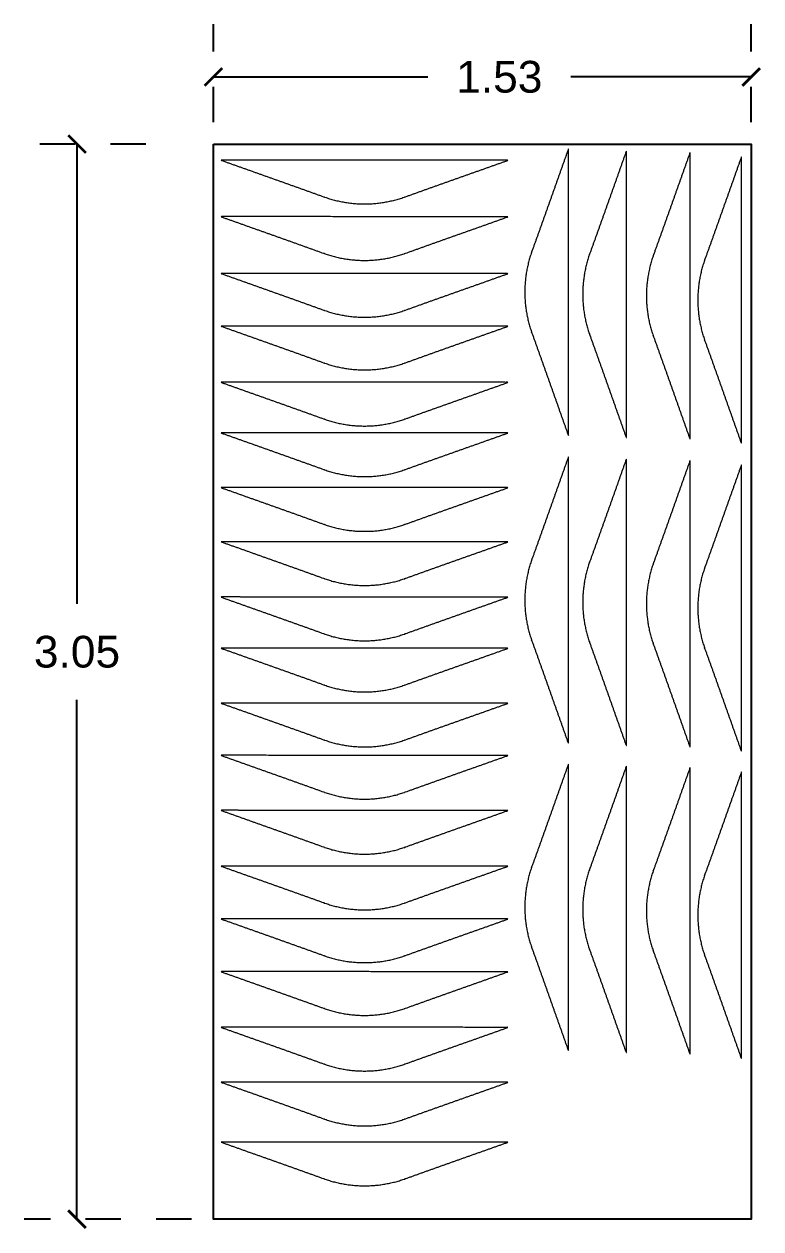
# Model space of a CAD drawing. Header units: metres. Extents: x 1979.8 to 2018, y 1971.1 to 1990.7.
# Drawn here: x 1979.828 to 1981.918, y 1987.305 to 1990.723 of the extents above; entities that cross this region are included whole.
import ezdxf

# ---------------------------------------------------------------- set-up
doc = ezdxf.new("R2010")
doc.units = ezdxf.units.M
doc.linetypes.add('HIDDEN', pattern=[9.525, 6.35, -3.175])
for name, color, linetype in [('ΔΙΑΣΤΑΣΕΙΣ', 60, 'Continuous'), ('ΦΥΛΛΑ ΓΙΑ CNC', 1, 'Continuous'), ('ΦΥΛΛΑ ΚΟΝΤΡΑ ΠΛΑΚΕ', 131, 'Continuous')]:
    doc.layers.add(name, color=color, linetype=linetype)
doc.styles.get("Standard").update_dxf_attribs({"font": 'arial.ttf'})
doc.dimstyles.new('Copy of STANDARD_ACAD', dxfattribs={"dimtxt": 0.1, "dimasz": 0.1, "dimexe": 0.15, "dimexo": 0.0625, "dimgap": 0.09, "dimtad": 0, "dimtih": 1, "dimtoh": 1, "dimzin": 0, "dimdsep": 46, "dimtxsty": 'Standard', "dimblk": 'ARCHTICK', "dimcen": 0.09, "dimadec": 0, "dimazin": 0, "dimtfac": 1, "dimtofl": 0, "dimtmove": 0, "dimatfit": 3, "dimfxl": 1, "dimtolj": 1, "dimtzin": 0, "dimarcsym": 0})

# ---------------------------------------------------------------- blocks, each defined once
blk = doc.blocks.new('_ArchTick')
at = {"color": 0, "linetype": 'ByBlock', "const_width": 0.15}
blk.add_lwpolyline([(-0.5, -0.5), (0.5, 0.5)], dxfattribs=at)
blk = doc.blocks.new('*D12')
at = {"layer": 'Defpoints', "color": 0, "linetype": 'HIDDEN', "ltscale": 0.01, "transparency": 16777216}
for p in [(1979.978, 1990.3823), (1980.2354, 1990.3823), (1980.365, 1987.3323)]:
    blk.add_point(p, dxfattribs=at)
at = {"layer": 'ΔΙΑΣΤΑΣΕΙΣ', "color": 0, "linetype": 'HIDDEN', "lineweight": -2, "ltscale": 0.01, "transparency": 16777216}
for p, q in [((1980.1729, 1990.3823), (1979.828, 1990.3823)), ((1980.3025, 1987.3323), (1979.828, 1987.3323))]:
    blk.add_line(p, q, dxfattribs=at)
at = {"layer": 'ΔΙΑΣΤΑΣΕΙΣ', "color": 0, "linetype": 'Continuous', "lineweight": -2, "ltscale": 0.01, "transparency": 16777216}
for p, q in [((1979.978, 1990.3823), (1979.978, 1989.0776)), ((1979.978, 1987.3323), (1979.978, 1988.8056))]:
    blk.add_line(p, q, dxfattribs=at)
at = {"layer": 'ΔΙΑΣΤΑΣΕΙΣ', "color": 0, "linetype": 'HIDDEN', "lineweight": -2, "ltscale": 0.01, "transparency": 16777216, "xscale": 0.05, "yscale": 0.05, "zscale": 0.05}
for p, rotation in [((1979.978, 1990.3823), 90), ((1979.978, 1987.3323), 270)]:
    blk.add_blockref('_ArchTick', p, dxfattribs=dict(at, rotation=rotation))
at = {"layer": 'ΔΙΑΣΤΑΣΕΙΣ', "color": 0, "linetype": 'HIDDEN', "lineweight": 5, "ltscale": 0.01, "transparency": 16777216, "insert": (1979.978, 1988.9416), "char_height": 0.09, "attachment_point": 5}
blk.add_mtext('\\A1;3.05', dxfattribs=at)
blk = doc.blocks.new('*D17')
at = {"layer": 'Defpoints', "color": 0, "linetype": 'HIDDEN', "ltscale": 0.01, "transparency": 16777216}
for p in [(1981.89, 1990.5727), (1980.365, 1990.3823), (1981.89, 1990.3823)]:
    blk.add_point(p, dxfattribs=at)
at = {"layer": 'ΔΙΑΣΤΑΣΕΙΣ', "color": 0, "linetype": 'HIDDEN', "lineweight": -2, "ltscale": 0.01, "transparency": 16777216}
for p, q in [((1980.365, 1990.4448), (1980.365, 1990.7227)), ((1981.89, 1990.4448), (1981.89, 1990.7227))]:
    blk.add_line(p, q, dxfattribs=at)
at = {"layer": 'ΔΙΑΣΤΑΣΕΙΣ', "color": 0, "linetype": 'Continuous', "lineweight": -2, "ltscale": 0.01, "transparency": 16777216}
for p, q in [((1980.365, 1990.5727), (1980.9731, 1990.5727)), ((1981.89, 1990.5727), (1981.3784, 1990.5727))]:
    blk.add_line(p, q, dxfattribs=at)
at = {"layer": 'ΔΙΑΣΤΑΣΕΙΣ', "color": 0, "linetype": 'HIDDEN', "lineweight": -2, "ltscale": 0.01, "transparency": 16777216, "xscale": 0.05, "yscale": 0.05, "zscale": 0.05, "rotation": 180}
blk.add_blockref('_ArchTick', (1980.365, 1990.5727), dxfattribs=at)
at = {"layer": 'ΔΙΑΣΤΑΣΕΙΣ', "color": 0, "linetype": 'HIDDEN', "lineweight": -2, "ltscale": 0.01, "transparency": 16777216, "xscale": 0.05, "yscale": 0.05, "zscale": 0.05}
blk.add_blockref('_ArchTick', (1981.89, 1990.5727), dxfattribs=at)
at = {"layer": 'ΔΙΑΣΤΑΣΕΙΣ', "color": 0, "linetype": 'HIDDEN', "lineweight": 5, "ltscale": 0.01, "transparency": 16777216, "insert": (1981.1757, 1990.5727), "char_height": 0.09, "attachment_point": 5}
blk.add_mtext('\\A1;1.53', dxfattribs=at)

msp = doc.modelspace()

# ---------------------------------------------------------------- linework, layer by layer
at = {"layer": 'ΦΥΛΛΑ ΓΙΑ CNC', "lineweight": 5}
for points in [[(1981.2669, 1989.8498), (1981.2672, 1989.8492), (1981.2674, 1989.8485), (1981.2676, 1989.8478), (1981.291, 1989.7831), (1981.3139, 1989.7182), (1981.3369, 1989.6533), (1981.3486, 1989.6204), (1981.3602, 1989.5875), (1981.3719, 1989.5545), (1981.3719, 1989.5875), (1981.3719, 1989.6204), (1981.3719, 1989.6533), (1981.372, 1989.8593), (1981.3721, 1990.0654), (1981.3722, 1990.2715), (1981.3722, 1990.3044), (1981.3722, 1990.3373), (1981.3722, 1990.3702), (1981.3606, 1990.3373), (1981.3489, 1990.3044), (1981.3372, 1990.2715), (1981.3142, 1990.2066), (1981.2911, 1990.1417), (1981.2677, 1990.0769), (1981.2675, 1990.0763), (1981.2673, 1990.0756), (1981.267, 1990.0749)], [(1981.4312, 1989.8437), (1981.4314, 1989.843), (1981.4316, 1989.8424), (1981.4319, 1989.8417), (1981.4552, 1989.7769), (1981.4782, 1989.712), (1981.5012, 1989.6471), (1981.5128, 1989.6142), (1981.5245, 1989.5813), (1981.5361, 1989.5484), (1981.5361, 1989.5813), (1981.5362, 1989.6142), (1981.5362, 1989.6471), (1981.5363, 1989.8532), (1981.5364, 1990.0593), (1981.5364, 1990.2654), (1981.5365, 1990.2983), (1981.5365, 1990.3312), (1981.5365, 1990.3641), (1981.5248, 1990.3312), (1981.5131, 1990.2983), (1981.5015, 1990.2654), (1981.4784, 1990.2005), (1981.4554, 1990.1355), (1981.432, 1990.0708), (1981.4317, 1990.0701), (1981.4315, 1990.0694), (1981.4313, 1990.0688)], [(1981.6118, 1989.8396), (1981.6121, 1989.8389), (1981.6123, 1989.8383), (1981.6125, 1989.8376), (1981.6359, 1989.7728), (1981.6589, 1989.7079), (1981.6819, 1989.643), (1981.6935, 1989.6101), (1981.7052, 1989.5772), (1981.7168, 1989.5443), (1981.7168, 1989.5772), (1981.7168, 1989.6101), (1981.7168, 1989.643), (1981.7169, 1989.8491), (1981.717, 1990.0552), (1981.7171, 1990.2613), (1981.7171, 1990.2942), (1981.7171, 1990.3271), (1981.7172, 1990.36), (1981.7055, 1990.3271), (1981.6938, 1990.2942), (1981.6821, 1990.2613), (1981.6591, 1990.1963), (1981.636, 1990.1314), (1981.6126, 1990.0667), (1981.6124, 1990.066), (1981.6122, 1990.0653), (1981.6119, 1990.0647)], [(1981.7576, 1989.8273), (1981.7578, 1989.8266), (1981.7581, 1989.8259), (1981.7583, 1989.8253), (1981.7817, 1989.7605), (1981.8046, 1989.6956), (1981.8276, 1989.6307), (1981.8393, 1989.5978), (1981.8509, 1989.5649), (1981.8626, 1989.532), (1981.8626, 1989.5649), (1981.8626, 1989.5978), (1981.8626, 1989.6307), (1981.8627, 1989.8368), (1981.8628, 1990.0429), (1981.8629, 1990.2489), (1981.8629, 1990.2818), (1981.8629, 1990.3148), (1981.8629, 1990.3477), (1981.8513, 1990.3148), (1981.8396, 1990.2818), (1981.8279, 1990.2489), (1981.8048, 1990.184), (1981.7818, 1990.1191), (1981.7584, 1990.0543), (1981.7582, 1990.0537), (1981.7579, 1990.053), (1981.7577, 1990.0524)], [(1980.9059, 1990.2315), (1980.9066, 1990.2318), (1980.9073, 1990.232), (1980.9079, 1990.2322), (1980.9727, 1990.2556), (1981.0376, 1990.2786), (1981.1025, 1990.3016), (1981.1354, 1990.3132), (1981.1683, 1990.3249), (1981.2012, 1990.3365), (1981.1683, 1990.3365), (1981.1354, 1990.3365), (1981.1025, 1990.3365), (1980.8964, 1990.3366), (1980.6904, 1990.3367), (1980.4843, 1990.3368), (1980.4514, 1990.3368), (1980.4185, 1990.3368), (1980.3856, 1990.3369), (1980.4185, 1990.3252), (1980.4514, 1990.3135), (1980.4843, 1990.3018), (1980.5492, 1990.2788), (1980.6141, 1990.2557), (1980.6789, 1990.2323), (1980.6795, 1990.2321), (1980.6802, 1990.2319), (1980.6809, 1990.2316)], [(1980.9059, 1990.0712), (1980.9066, 1990.0715), (1980.9073, 1990.0717), (1980.9079, 1990.0719), (1980.9727, 1990.0953), (1981.0376, 1990.1182), (1981.1025, 1990.1412), (1981.1354, 1990.1529), (1981.1683, 1990.1645), (1981.2012, 1990.1762), (1981.1683, 1990.1762), (1981.1354, 1990.1762), (1981.1025, 1990.1762), (1980.8964, 1990.1763), (1980.6904, 1990.1764), (1980.4843, 1990.1765), (1980.4514, 1990.1765), (1980.4185, 1990.1765), (1980.3856, 1990.1765), (1980.4185, 1990.1649), (1980.4514, 1990.1532), (1980.4843, 1990.1415), (1980.5492, 1990.1185), (1980.6141, 1990.0954), (1980.6789, 1990.072), (1980.6795, 1990.0718), (1980.6802, 1990.0716), (1980.6809, 1990.0713)], [(1980.9059, 1989.91), (1980.9066, 1989.9103), (1980.9073, 1989.9105), (1980.9079, 1989.9107), (1980.9727, 1989.9341), (1981.0376, 1989.9571), (1981.1025, 1989.98), (1981.1354, 1989.9917), (1981.1683, 1990.0033), (1981.2012, 1990.015), (1981.1683, 1990.015), (1981.1354, 1990.015), (1981.1025, 1990.015), (1980.8964, 1990.0151), (1980.6904, 1990.0152), (1980.4843, 1990.0153), (1980.4514, 1990.0153), (1980.4185, 1990.0153), (1980.3856, 1990.0154), (1980.4185, 1990.0037), (1980.4514, 1989.992), (1980.4843, 1989.9803), (1980.5492, 1989.9573), (1980.6141, 1989.9342), (1980.6789, 1989.9108), (1980.6795, 1989.9106), (1980.6802, 1989.9104), (1980.6809, 1989.9101)], [(1980.9059, 1989.7606), (1980.9066, 1989.7609), (1980.9073, 1989.7611), (1980.9079, 1989.7613), (1980.9727, 1989.7847), (1981.0376, 1989.8077), (1981.1025, 1989.8307), (1981.1354, 1989.8423), (1981.1683, 1989.854), (1981.2012, 1989.8656), (1981.1683, 1989.8656), (1981.1354, 1989.8656), (1981.1025, 1989.8656), (1980.8964, 1989.8657), (1980.6904, 1989.8658), (1980.4843, 1989.8659), (1980.4514, 1989.8659), (1980.4185, 1989.8659), (1980.3856, 1989.866), (1980.4185, 1989.8543), (1980.4514, 1989.8426), (1980.4843, 1989.8309), (1980.5492, 1989.8079), (1980.6141, 1989.7848), (1980.6789, 1989.7614), (1980.6795, 1989.7612), (1980.6802, 1989.761), (1980.6809, 1989.7607)], [(1980.9059, 1989.6014), (1980.9066, 1989.6017), (1980.9073, 1989.6019), (1980.9079, 1989.6021), (1980.9727, 1989.6255), (1981.0376, 1989.6484), (1981.1025, 1989.6714), (1981.1354, 1989.6831), (1981.1683, 1989.6947), (1981.2012, 1989.7064), (1981.1683, 1989.7064), (1981.1354, 1989.7064), (1981.1025, 1989.7064), (1980.8964, 1989.7065), (1980.6904, 1989.7066), (1980.4843, 1989.7067), (1980.4514, 1989.7067), (1980.4185, 1989.7067), (1980.3856, 1989.7067), (1980.4185, 1989.6951), (1980.4514, 1989.6834), (1980.4843, 1989.6717), (1980.5492, 1989.6487), (1980.6141, 1989.6256), (1980.6789, 1989.6022), (1980.6795, 1989.602), (1980.6802, 1989.6018), (1980.6809, 1989.6015)], [(1980.9059, 1989.4579), (1980.9066, 1989.4582), (1980.9073, 1989.4584), (1980.9079, 1989.4586), (1980.9727, 1989.482), (1981.0376, 1989.505), (1981.1025, 1989.5279), (1981.1354, 1989.5396), (1981.1683, 1989.5512), (1981.2012, 1989.5629), (1981.1683, 1989.5629), (1981.1354, 1989.5629), (1981.1025, 1989.5629), (1980.8964, 1989.563), (1980.6904, 1989.5631), (1980.4843, 1989.5632), (1980.4514, 1989.5632), (1980.4185, 1989.5632), (1980.3856, 1989.5632), (1980.4185, 1989.5516), (1980.4514, 1989.5399), (1980.4843, 1989.5282), (1980.5492, 1989.5052), (1980.6141, 1989.4821), (1980.6789, 1989.4587), (1980.6795, 1989.4585), (1980.6802, 1989.4583), (1980.6809, 1989.458)], [(1981.2669, 1988.9761), (1981.2672, 1988.9754), (1981.2674, 1988.9748), (1981.2676, 1988.9741), (1981.291, 1988.9093), (1981.3139, 1988.8444), (1981.3369, 1988.7795), (1981.3486, 1988.7466), (1981.3602, 1988.7137), (1981.3719, 1988.6808), (1981.3719, 1988.7137), (1981.3719, 1988.7466), (1981.3719, 1988.7795), (1981.372, 1988.9856), (1981.3721, 1989.1917), (1981.3722, 1989.3978), (1981.3722, 1989.4307), (1981.3722, 1989.4636), (1981.3722, 1989.4965), (1981.3606, 1989.4636), (1981.3489, 1989.4307), (1981.3372, 1989.3978), (1981.3142, 1989.3329), (1981.2911, 1989.268), (1981.2677, 1989.2032), (1981.2675, 1989.2025), (1981.2673, 1989.2018), (1981.267, 1989.2012)], [(1981.4312, 1988.9699), (1981.4314, 1988.9693), (1981.4316, 1988.9686), (1981.4319, 1988.9679), (1981.4552, 1988.9032), (1981.4782, 1988.8383), (1981.5012, 1988.7734), (1981.5128, 1988.7405), (1981.5245, 1988.7076), (1981.5361, 1988.6746), (1981.5361, 1988.7076), (1981.5362, 1988.7405), (1981.5362, 1988.7734), (1981.5363, 1988.9794), (1981.5364, 1989.1855), (1981.5364, 1989.3916), (1981.5365, 1989.4245), (1981.5365, 1989.4574), (1981.5365, 1989.4903), (1981.5248, 1989.4574), (1981.5131, 1989.4245), (1981.5015, 1989.3916), (1981.4784, 1989.3267), (1981.4554, 1989.2618), (1981.432, 1989.197), (1981.4317, 1989.1964), (1981.4315, 1989.1957), (1981.4313, 1989.195)], [(1981.6118, 1988.9658), (1981.6121, 1988.9652), (1981.6123, 1988.9645), (1981.6125, 1988.9638), (1981.6359, 1988.8991), (1981.6589, 1988.8342), (1981.6819, 1988.7693), (1981.6935, 1988.7364), (1981.7052, 1988.7034), (1981.7168, 1988.6705), (1981.7168, 1988.7034), (1981.7168, 1988.7364), (1981.7168, 1988.7693), (1981.7169, 1988.9753), (1981.717, 1989.1814), (1981.7171, 1989.3875), (1981.7171, 1989.4204), (1981.7171, 1989.4533), (1981.7172, 1989.4862), (1981.7055, 1989.4533), (1981.6938, 1989.4204), (1981.6821, 1989.3875), (1981.6591, 1989.3226), (1981.636, 1989.2577), (1981.6126, 1989.1929), (1981.6124, 1989.1922), (1981.6122, 1989.1916), (1981.6119, 1989.1909)], [(1981.7576, 1988.9535), (1981.7578, 1988.9529), (1981.7581, 1988.9522), (1981.7583, 1988.9515), (1981.7817, 1988.8868), (1981.8046, 1988.8219), (1981.8276, 1988.7569), (1981.8393, 1988.724), (1981.8509, 1988.6911), (1981.8626, 1988.6582), (1981.8626, 1988.6911), (1981.8626, 1988.724), (1981.8626, 1988.7569), (1981.8627, 1988.963), (1981.8628, 1989.1691), (1981.8629, 1989.3752), (1981.8629, 1989.4081), (1981.8629, 1989.441), (1981.8629, 1989.4739), (1981.8513, 1989.441), (1981.8396, 1989.4081), (1981.8279, 1989.3752), (1981.8048, 1989.3103), (1981.7818, 1989.2454), (1981.7584, 1989.1806), (1981.7582, 1989.1799), (1981.7579, 1989.1793), (1981.7577, 1989.1786)], [(1980.9059, 1989.3026), (1980.9066, 1989.3029), (1980.9073, 1989.3031), (1980.9079, 1989.3033), (1980.9727, 1989.3267), (1981.0376, 1989.3497), (1981.1025, 1989.3726), (1981.1354, 1989.3843), (1981.1683, 1989.3959), (1981.2012, 1989.4076), (1981.1683, 1989.4076), (1981.1354, 1989.4076), (1981.1025, 1989.4076), (1980.8964, 1989.4077), (1980.6904, 1989.4078), (1980.4843, 1989.4079), (1980.4514, 1989.4079), (1980.4185, 1989.4079), (1980.3856, 1989.408), (1980.4185, 1989.3963), (1980.4514, 1989.3846), (1980.4843, 1989.3729), (1980.5492, 1989.3499), (1980.6141, 1989.3268), (1980.6789, 1989.3034), (1980.6795, 1989.3032), (1980.6802, 1989.303), (1980.6809, 1989.3027)], [(1980.9059, 1989.149), (1980.9066, 1989.1493), (1980.9073, 1989.1495), (1980.9079, 1989.1497), (1980.9727, 1989.1731), (1981.0376, 1989.1961), (1981.1025, 1989.219), (1981.1354, 1989.2307), (1981.1683, 1989.2423), (1981.2012, 1989.254), (1981.1683, 1989.254), (1981.1354, 1989.254), (1981.1025, 1989.254), (1980.8964, 1989.2541), (1980.6904, 1989.2542), (1980.4843, 1989.2543), (1980.4514, 1989.2543), (1980.4185, 1989.2543), (1980.3856, 1989.2543), (1980.4185, 1989.2427), (1980.4514, 1989.231), (1980.4843, 1989.2193), (1980.5492, 1989.1963), (1980.6141, 1989.1732), (1980.6789, 1989.1498), (1980.6795, 1989.1496), (1980.6802, 1989.1494), (1980.6809, 1989.1491)], [(1980.9059, 1988.9921), (1980.9066, 1988.9923), (1980.9073, 1988.9925), (1980.9079, 1988.9928), (1980.9727, 1989.0161), (1981.0376, 1989.0391), (1981.1025, 1989.0621), (1981.1354, 1989.0737), (1981.1683, 1989.0854), (1981.2012, 1989.097), (1981.1683, 1989.097), (1981.1354, 1989.0971), (1981.1025, 1989.0971), (1980.8964, 1989.0972), (1980.6904, 1989.0972), (1980.4843, 1989.0973), (1980.4514, 1989.0974), (1980.4185, 1989.0974), (1980.3856, 1989.0974), (1980.4185, 1989.0857), (1980.4514, 1989.074), (1980.4843, 1989.0623), (1980.5492, 1989.0393), (1980.6141, 1989.0163), (1980.6789, 1988.9929), (1980.6795, 1988.9926), (1980.6802, 1988.9924), (1980.6809, 1988.9922)], [(1980.9059, 1988.847), (1980.9066, 1988.8473), (1980.9073, 1988.8475), (1980.9079, 1988.8477), (1980.9727, 1988.8711), (1981.0376, 1988.894), (1981.1025, 1988.917), (1981.1354, 1988.9287), (1981.1683, 1988.9403), (1981.2012, 1988.952), (1981.1683, 1988.952), (1981.1354, 1988.952), (1981.1025, 1988.952), (1980.8964, 1988.9521), (1980.6904, 1988.9522), (1980.4843, 1988.9523), (1980.4514, 1988.9523), (1980.4185, 1988.9523), (1980.3856, 1988.9523), (1980.4185, 1988.9407), (1980.4514, 1988.929), (1980.4843, 1988.9173), (1980.5492, 1988.8943), (1980.6141, 1988.8712), (1980.6789, 1988.8478), (1980.6795, 1988.8476), (1980.6802, 1988.8473), (1980.6809, 1988.8471)], [(1980.9059, 1988.691), (1980.9066, 1988.6913), (1980.9073, 1988.6915), (1980.9079, 1988.6917), (1980.9727, 1988.7151), (1981.0376, 1988.7381), (1981.1025, 1988.761), (1981.1354, 1988.7727), (1981.1683, 1988.7843), (1981.2012, 1988.796), (1981.1683, 1988.796), (1981.1354, 1988.796), (1981.1025, 1988.796), (1980.8964, 1988.7961), (1980.6904, 1988.7962), (1980.4843, 1988.7963), (1980.4514, 1988.7963), (1980.4185, 1988.7963), (1980.3856, 1988.7963), (1980.4185, 1988.7847), (1980.4514, 1988.773), (1980.4843, 1988.7613), (1980.5492, 1988.7383), (1980.6141, 1988.7152), (1980.6789, 1988.6918), (1980.6795, 1988.6916), (1980.6802, 1988.6914), (1980.6809, 1988.6911)], [(1980.9059, 1988.5429), (1980.9066, 1988.5432), (1980.9073, 1988.5434), (1980.9079, 1988.5436), (1980.9727, 1988.567), (1981.0376, 1988.59), (1981.1025, 1988.613), (1981.1354, 1988.6246), (1981.1683, 1988.6363), (1981.2012, 1988.6479), (1981.1683, 1988.6479), (1981.1354, 1988.6479), (1981.1025, 1988.6479), (1980.8964, 1988.648), (1980.6904, 1988.6481), (1980.4843, 1988.6482), (1980.4514, 1988.6482), (1980.4185, 1988.6482), (1980.3856, 1988.6483), (1980.4185, 1988.6366), (1980.4514, 1988.6249), (1980.4843, 1988.6132), (1980.5492, 1988.5902), (1980.6141, 1988.5671), (1980.6789, 1988.5437), (1980.6795, 1988.5435), (1980.6802, 1988.5433), (1980.6809, 1988.543)], [(1981.2669, 1988.1047), (1981.2672, 1988.104), (1981.2674, 1988.1033), (1981.2676, 1988.1027), (1981.291, 1988.0379), (1981.3139, 1987.973), (1981.3369, 1987.9081), (1981.3486, 1987.8752), (1981.3602, 1987.8423), (1981.3719, 1987.8094), (1981.3719, 1987.8423), (1981.3719, 1987.8752), (1981.3719, 1987.9081), (1981.372, 1988.1142), (1981.3721, 1988.3202), (1981.3722, 1988.5263), (1981.3722, 1988.5592), (1981.3722, 1988.5921), (1981.3722, 1988.625), (1981.3606, 1988.5921), (1981.3489, 1988.5592), (1981.3372, 1988.5263), (1981.3142, 1988.4614), (1981.2911, 1988.3965), (1981.2677, 1988.3317), (1981.2675, 1988.3311), (1981.2673, 1988.3304), (1981.267, 1988.3297)], [(1981.4312, 1988.0985), (1981.4314, 1988.0978), (1981.4316, 1988.0972), (1981.4319, 1988.0965), (1981.4552, 1988.0317), (1981.4782, 1987.9668), (1981.5012, 1987.9019), (1981.5128, 1987.869), (1981.5245, 1987.8361), (1981.5361, 1987.8032), (1981.5361, 1987.8361), (1981.5362, 1987.869), (1981.5362, 1987.9019), (1981.5363, 1988.108), (1981.5364, 1988.3141), (1981.5364, 1988.5202), (1981.5365, 1988.5531), (1981.5365, 1988.586), (1981.5365, 1988.6189), (1981.5248, 1988.586), (1981.5131, 1988.5531), (1981.5015, 1988.5202), (1981.4784, 1988.4553), (1981.4554, 1988.3904), (1981.432, 1988.3256), (1981.4317, 1988.3249), (1981.4315, 1988.3243), (1981.4313, 1988.3236)], [(1981.6118, 1988.0944), (1981.6121, 1988.0937), (1981.6123, 1988.0931), (1981.6125, 1988.0924), (1981.6359, 1988.0276), (1981.6589, 1987.9627), (1981.6819, 1987.8978), (1981.6935, 1987.8649), (1981.7052, 1987.832), (1981.7168, 1987.7991), (1981.7168, 1987.832), (1981.7168, 1987.8649), (1981.7168, 1987.8978), (1981.7169, 1988.1039), (1981.717, 1988.31), (1981.7171, 1988.5161), (1981.7171, 1988.549), (1981.7171, 1988.5819), (1981.7172, 1988.6148), (1981.7055, 1988.5819), (1981.6938, 1988.549), (1981.6821, 1988.5161), (1981.6591, 1988.4512), (1981.636, 1988.3863), (1981.6126, 1988.3215), (1981.6124, 1988.3208), (1981.6122, 1988.3201), (1981.6119, 1988.3195)], [(1981.7576, 1988.0821), (1981.7578, 1988.0814), (1981.7581, 1988.0808), (1981.7583, 1988.0801), (1981.7817, 1988.0153), (1981.8046, 1987.9504), (1981.8276, 1987.8855), (1981.8393, 1987.8526), (1981.8509, 1987.8197), (1981.8626, 1987.7868), (1981.8626, 1987.8197), (1981.8626, 1987.8526), (1981.8626, 1987.8855), (1981.8627, 1988.0916), (1981.8628, 1988.2977), (1981.8629, 1988.5038), (1981.8629, 1988.5367), (1981.8629, 1988.5696), (1981.8629, 1988.6025), (1981.8513, 1988.5696), (1981.8396, 1988.5367), (1981.8279, 1988.5038), (1981.8048, 1988.4389), (1981.7818, 1988.3739), (1981.7584, 1988.3092), (1981.7582, 1988.3085), (1981.7579, 1988.3078), (1981.7577, 1988.3072)], [(1980.9059, 1988.3869), (1980.9066, 1988.3871), (1980.9073, 1988.3873), (1980.9079, 1988.3876), (1980.9727, 1988.4109), (1981.0376, 1988.4339), (1981.1025, 1988.4569), (1981.1354, 1988.4685), (1981.1683, 1988.4802), (1981.2012, 1988.4918), (1981.1683, 1988.4918), (1981.1354, 1988.4918), (1981.1025, 1988.4919), (1980.8964, 1988.4919), (1980.6904, 1988.492), (1980.4843, 1988.4921), (1980.4514, 1988.4921), (1980.4185, 1988.4922), (1980.3856, 1988.4922), (1980.4185, 1988.4805), (1980.4514, 1988.4688), (1980.4843, 1988.4571), (1980.5492, 1988.4341), (1980.6141, 1988.411), (1980.6789, 1988.3877), (1980.6795, 1988.3874), (1980.6802, 1988.3872), (1980.6809, 1988.387)], [(1980.9059, 1988.2288), (1980.9066, 1988.229), (1980.9073, 1988.2292), (1980.9079, 1988.2295), (1980.9727, 1988.2528), (1981.0376, 1988.2758), (1981.1025, 1988.2988), (1981.1354, 1988.3104), (1981.1683, 1988.3221), (1981.2012, 1988.3337), (1981.1683, 1988.3337), (1981.1354, 1988.3338), (1981.1025, 1988.3338), (1980.8964, 1988.3339), (1980.6904, 1988.3339), (1980.4843, 1988.334), (1980.4514, 1988.334), (1980.4185, 1988.3341), (1980.3856, 1988.3341), (1980.4185, 1988.3224), (1980.4514, 1988.3107), (1980.4843, 1988.299), (1980.5492, 1988.276), (1980.6141, 1988.253), (1980.6789, 1988.2296), (1980.6795, 1988.2293), (1980.6802, 1988.2291), (1980.6809, 1988.2289)], [(1980.9059, 1988.079), (1980.9066, 1988.0792), (1980.9073, 1988.0795), (1980.9079, 1988.0797), (1980.9727, 1988.103), (1981.0376, 1988.126), (1981.1025, 1988.149), (1981.1354, 1988.1606), (1981.1683, 1988.1723), (1981.2012, 1988.1839), (1981.1683, 1988.184), (1981.1354, 1988.184), (1981.1025, 1988.184), (1980.8964, 1988.1841), (1980.6904, 1988.1842), (1980.4843, 1988.1843), (1980.4514, 1988.1843), (1980.4185, 1988.1843), (1980.3856, 1988.1843), (1980.4185, 1988.1726), (1980.4514, 1988.1609), (1980.4843, 1988.1493), (1980.5492, 1988.1262), (1980.6141, 1988.1032), (1980.6789, 1988.0798), (1980.6795, 1988.0796), (1980.6802, 1988.0793), (1980.6809, 1988.0791)], [(1980.9059, 1987.9293), (1980.9066, 1987.9295), (1980.9073, 1987.9298), (1980.9079, 1987.93), (1980.9727, 1987.9533), (1981.0376, 1987.9763), (1981.1025, 1987.9993), (1981.1354, 1988.011), (1981.1683, 1988.0226), (1981.2012, 1988.0343), (1981.1683, 1988.0343), (1981.1354, 1988.0343), (1981.1025, 1988.0343), (1980.8964, 1988.0344), (1980.6904, 1988.0345), (1980.4843, 1988.0346), (1980.4514, 1988.0346), (1980.4185, 1988.0346), (1980.3856, 1988.0346), (1980.4185, 1988.0229), (1980.4514, 1988.0113), (1980.4843, 1987.9996), (1980.5492, 1987.9765), (1980.6141, 1987.9535), (1980.6789, 1987.9301), (1980.6795, 1987.9299), (1980.6802, 1987.9296), (1980.6809, 1987.9294)], [(1980.9059, 1987.7715), (1980.9066, 1987.7718), (1980.9073, 1987.772), (1980.9079, 1987.7722), (1980.9727, 1987.7956), (1981.0376, 1987.8186), (1981.1025, 1987.8415), (1981.1354, 1987.8532), (1981.1683, 1987.8648), (1981.2012, 1987.8765), (1981.1683, 1987.8765), (1981.1354, 1987.8765), (1981.1025, 1987.8765), (1980.8964, 1987.8766), (1980.6904, 1987.8767), (1980.4843, 1987.8768), (1980.4514, 1987.8768), (1980.4185, 1987.8768), (1980.3856, 1987.8768), (1980.4185, 1987.8652), (1980.4514, 1987.8535), (1980.4843, 1987.8418), (1980.5492, 1987.8188), (1980.6141, 1987.7957), (1980.6789, 1987.7723), (1980.6795, 1987.7721), (1980.6802, 1987.7719), (1980.6809, 1987.7716)], [(1980.9059, 1987.6158), (1980.9066, 1987.616), (1980.9073, 1987.6162), (1980.9079, 1987.6165), (1980.9727, 1987.6398), (1981.0376, 1987.6628), (1981.1025, 1987.6858), (1981.1354, 1987.6974), (1981.1683, 1987.7091), (1981.2012, 1987.7207), (1981.1683, 1987.7207), (1981.1354, 1987.7208), (1981.1025, 1987.7208), (1980.8964, 1987.7209), (1980.6904, 1987.721), (1980.4843, 1987.721), (1980.4514, 1987.7211), (1980.4185, 1987.7211), (1980.3856, 1987.7211), (1980.4185, 1987.7094), (1980.4514, 1987.6977), (1980.4843, 1987.6861), (1980.5492, 1987.663), (1980.6141, 1987.64), (1980.6789, 1987.6166), (1980.6795, 1987.6163), (1980.6802, 1987.6161), (1980.6809, 1987.6159)], [(1980.9059, 1987.4459), (1980.9066, 1987.4461), (1980.9073, 1987.4463), (1980.9079, 1987.4466), (1980.9727, 1987.4699), (1981.0376, 1987.4929), (1981.1025, 1987.5159), (1981.1354, 1987.5275), (1981.1683, 1987.5392), (1981.2012, 1987.5508), (1981.1683, 1987.5508), (1981.1354, 1987.5508), (1981.1025, 1987.5509), (1980.8964, 1987.551), (1980.6904, 1987.551), (1980.4843, 1987.5511), (1980.4514, 1987.5511), (1980.4185, 1987.5512), (1980.3856, 1987.5512), (1980.4185, 1987.5395), (1980.4514, 1987.5278), (1980.4843, 1987.5161), (1980.5492, 1987.4931), (1980.6141, 1987.4701), (1980.6789, 1987.4467), (1980.6795, 1987.4464), (1980.6802, 1987.4462), (1980.6809, 1987.446)]]:
    msp.add_rational_spline(points, [1, 0.999996808006, 0.999996808006, 1, 1, 1, 1, 1, 1, 1, 1, 1, 1, 1, 1, 1, 1, 1, 1, 1, 1, 1, 1, 1, 1, 0.999996848443, 0.999996848443, 1], degree=3, knots=[0, 0, 0, 0, 0.0054, 0.0054, 0.0054, 0.212006, 0.212006, 0.212006, 0.317255, 0.317255, 0.317255, 0.434621, 0.434621, 0.434621, 1.169708, 1.169708, 1.169708, 1.287075, 1.287075, 1.287075, 1.392324, 1.392324, 1.392324, 1.598962, 1.598962, 1.598962, 1.604326, 1.604326, 1.604326, 1.604326], dxfattribs=at)
for points, weights in [([(1980.681, 1990.2316), (1980.7934, 1990.1925), (1980.9058, 1990.2315)], [0.998890298943, 0.943630057768, 0.998883460554]), ([(1980.9058, 1990.2317), (1980.9058, 1990.2317), (1980.9058, 1990.2317)], [0.998812399071, 0.998814408605, 0.998816418286]), ([(1980.681, 1990.0713), (1980.7934, 1990.0322), (1980.9058, 1990.0712)], [0.998890298943, 0.943630057768, 0.998883460554]), ([(1980.9058, 1990.0713), (1980.9058, 1990.0713), (1980.9058, 1990.0713)], [0.998812399071, 0.998814408605, 0.998816418286]), ([(1981.267, 1990.0748), (1981.2279, 1989.9624), (1981.2669, 1989.85)], [0.998890298943, 0.943630057768, 0.998883460554]), ([(1981.4312, 1990.0687), (1981.3922, 1989.9562), (1981.4311, 1989.8438)], [0.998890298943, 0.943630057768, 0.998883460554]), ([(1981.6119, 1990.0645), (1981.5728, 1989.9521), (1981.6118, 1989.8397)], [0.998890298943, 0.943630057768, 0.998883460554]), ([(1981.7577, 1990.0522), (1981.7186, 1989.9398), (1981.7576, 1989.8274)], [0.998890298943, 0.943630057768, 0.998883460554]), ([(1980.681, 1989.9101), (1980.7934, 1989.871), (1980.9058, 1989.91)], [0.998890298943, 0.943630057768, 0.998883460554]), ([(1980.9058, 1989.9102), (1980.9058, 1989.9102), (1980.9058, 1989.9102)], [0.998812399071, 0.998814408605, 0.998816418286]), ([(1981.267, 1989.85), (1981.267, 1989.85), (1981.267, 1989.85)], [0.998812399071, 0.998814408605, 0.998816418286]), ([(1981.4313, 1989.8439), (1981.4313, 1989.8439), (1981.4313, 1989.8439)], [0.998812399071, 0.998814408605, 0.998816418286]), ([(1981.612, 1989.8398), (1981.612, 1989.8398), (1981.612, 1989.8398)], [0.998812399071, 0.998814408605, 0.998816418286]), ([(1981.7577, 1989.8275), (1981.7577, 1989.8274), (1981.7577, 1989.8274)], [0.998812399071, 0.998814408605, 0.998816418286]), ([(1980.681, 1989.7607), (1980.7934, 1989.7216), (1980.9058, 1989.7606)], [0.998890298943, 0.943630057768, 0.998883460554]), ([(1980.9058, 1989.7608), (1980.9058, 1989.7608), (1980.9058, 1989.7608)], [0.998812399071, 0.998814408605, 0.998816418286]), ([(1980.681, 1989.6015), (1980.7934, 1989.5624), (1980.9058, 1989.6014)], [0.998890298943, 0.943630057768, 0.998883460554]), ([(1980.9058, 1989.6015), (1980.9058, 1989.6015), (1980.9058, 1989.6015)], [0.998812399071, 0.998814408605, 0.998816418286]), ([(1980.681, 1989.458), (1980.7934, 1989.4189), (1980.9058, 1989.4579)], [0.998890298943, 0.943630057768, 0.998883460554]), ([(1980.9058, 1989.458), (1980.9058, 1989.458), (1980.9058, 1989.458)], [0.998812399071, 0.998814408605, 0.998816418286]), ([(1980.681, 1989.3027), (1980.7934, 1989.2636), (1980.9058, 1989.3026)], [0.998890298943, 0.943630057768, 0.998883460554]), ([(1980.9058, 1989.3028), (1980.9058, 1989.3028), (1980.9058, 1989.3028)], [0.998812399071, 0.998814408605, 0.998816418286]), ([(1981.267, 1989.2011), (1981.2279, 1989.0887), (1981.2669, 1988.9762)], [0.998890298943, 0.943630057768, 0.998883460554]), ([(1981.4312, 1989.1949), (1981.3922, 1989.0825), (1981.4311, 1988.9701)], [0.998890298943, 0.943630057768, 0.998883460554]), ([(1981.6119, 1989.1908), (1981.5728, 1989.0784), (1981.6118, 1988.966)], [0.998890298943, 0.943630057768, 0.998883460554]), ([(1980.681, 1989.1491), (1980.7934, 1989.11), (1980.9058, 1989.149)], [0.998890298943, 0.943630057768, 0.998883460554]), ([(1980.9058, 1989.1491), (1980.9058, 1989.1491), (1980.9058, 1989.1491)], [0.998812399071, 0.998814408605, 0.998816418286]), ([(1981.7577, 1989.1785), (1981.7186, 1989.0661), (1981.7576, 1988.9537)], [0.998890298943, 0.943630057768, 0.998883460554]), ([(1980.681, 1988.9921), (1980.7934, 1988.9531), (1980.9058, 1988.992)], [0.998890298943, 0.943630057768, 0.998883460554]), ([(1980.9058, 1988.9922), (1980.9058, 1988.9922), (1980.9058, 1988.9922)], [0.998812399071, 0.998814408605, 0.998816418286]), ([(1981.267, 1988.9763), (1981.267, 1988.9763), (1981.267, 1988.9763)], [0.998812399071, 0.998814408605, 0.998816418286]), ([(1981.4313, 1988.9701), (1981.4313, 1988.9701), (1981.4313, 1988.9701)], [0.998812399071, 0.998814408605, 0.998816418286]), ([(1981.612, 1988.966), (1981.612, 1988.966), (1981.612, 1988.966)], [0.998812399071, 0.998814408605, 0.998816418286]), ([(1981.7577, 1988.9537), (1981.7577, 1988.9537), (1981.7577, 1988.9537)], [0.998812399071, 0.998814408605, 0.998816418286]), ([(1980.681, 1988.8471), (1980.7934, 1988.808), (1980.9058, 1988.847)], [0.998890298943, 0.943630057768, 0.998883460554]), ([(1980.9058, 1988.8471), (1980.9058, 1988.8471), (1980.9058, 1988.8471)], [0.998812399071, 0.998814408605, 0.998816418286]), ([(1980.681, 1988.6911), (1980.7934, 1988.652), (1980.9058, 1988.691)], [0.998890298943, 0.943630057768, 0.998883460554]), ([(1980.9058, 1988.6911), (1980.9058, 1988.6911), (1980.9058, 1988.6911)], [0.998812399071, 0.998814408605, 0.998816418286]), ([(1980.681, 1988.543), (1980.7934, 1988.5039), (1980.9058, 1988.5429)], [0.998890298943, 0.943630057768, 0.998883460554]), ([(1980.9058, 1988.5431), (1980.9058, 1988.5431), (1980.9058, 1988.5431)], [0.998812399071, 0.998814408605, 0.998816418286]), ([(1980.681, 1988.3869), (1980.7934, 1988.3478), (1980.9058, 1988.3868)], [0.998890298943, 0.943630057768, 0.998883460554]), ([(1980.9058, 1988.387), (1980.9058, 1988.387), (1980.9058, 1988.387)], [0.998812399071, 0.998814408605, 0.998816418286]), ([(1981.267, 1988.3296), (1981.2279, 1988.2172), (1981.2669, 1988.1048)], [0.998890298943, 0.943630057768, 0.998883460554]), ([(1981.4312, 1988.3235), (1981.3922, 1988.2111), (1981.4311, 1988.0986)], [0.998890298943, 0.943630057768, 0.998883460554]), ([(1981.6119, 1988.3194), (1981.5728, 1988.207), (1981.6118, 1988.0945)], [0.998890298943, 0.943630057768, 0.998883460554]), ([(1981.7577, 1988.3071), (1981.7186, 1988.1946), (1981.7576, 1988.0822)], [0.998890298943, 0.943630057768, 0.998883460554]), ([(1980.681, 1988.2288), (1980.7934, 1988.1898), (1980.9058, 1988.2287)], [0.998890298943, 0.943630057768, 0.998883460554]), ([(1980.9058, 1988.2289), (1980.9058, 1988.2289), (1980.9058, 1988.2289)], [0.998812399071, 0.998814408605, 0.998816418286]), ([(1981.267, 1988.1048), (1981.267, 1988.1048), (1981.267, 1988.1048)], [0.998812399071, 0.998814408605, 0.998816418286]), ([(1981.4313, 1988.0987), (1981.4313, 1988.0987), (1981.4313, 1988.0987)], [0.998812399071, 0.998814408605, 0.998816418286]), ([(1981.612, 1988.0946), (1981.612, 1988.0946), (1981.612, 1988.0946)], [0.998812399071, 0.998814408605, 0.998816418286]), ([(1980.681, 1988.079), (1980.7934, 1988.04), (1980.9058, 1988.0789)], [0.998890298943, 0.943630057768, 0.998883460554]), ([(1980.9058, 1988.0791), (1980.9058, 1988.0791), (1980.9058, 1988.0791)], [0.998812399071, 0.998814408605, 0.998816418286]), ([(1981.7577, 1988.0823), (1981.7577, 1988.0823), (1981.7577, 1988.0823)], [0.998812399071, 0.998814408605, 0.998816418286]), ([(1980.681, 1987.9294), (1980.7934, 1987.8903), (1980.9058, 1987.9293)], [0.998890298943, 0.943630057768, 0.998883460554]), ([(1980.9058, 1987.9294), (1980.9058, 1987.9294), (1980.9058, 1987.9294)], [0.998812399071, 0.998814408605, 0.998816418286]), ([(1980.681, 1987.7716), (1980.7934, 1987.7325), (1980.9058, 1987.7715)], [0.998890298943, 0.943630057768, 0.998883460554]), ([(1980.9058, 1987.7716), (1980.9058, 1987.7716), (1980.9058, 1987.7716)], [0.998812399071, 0.998814408605, 0.998816418286]), ([(1980.681, 1987.6158), (1980.7934, 1987.5768), (1980.9058, 1987.6157)], [0.998890298943, 0.943630057768, 0.998883460554]), ([(1980.9058, 1987.6159), (1980.9058, 1987.6159), (1980.9058, 1987.6159)], [0.998812399071, 0.998814408605, 0.998816418286]), ([(1980.681, 1987.4459), (1980.7934, 1987.4069), (1980.9058, 1987.4458)], [0.998890298943, 0.943630057768, 0.998883460554]), ([(1980.9058, 1987.446), (1980.9058, 1987.446), (1980.9058, 1987.446)], [0.998812399071, 0.998814408605, 0.998816418286])]:
    msp.add_rational_spline(points, weights, degree=2, dxfattribs=at)
at = {"layer": 'ΦΥΛΛΑ ΚΟΝΤΡΑ ΠΛΑΚΕ'}
msp.add_lwpolyline([(1980.365, 1990.3823), (1981.89, 1990.3823), (1981.89, 1987.3323), (1980.365, 1987.3323)], close=True, dxfattribs=at)

# ---------------------------------------------------------------- dimensions: what is measured, and where the dimension line sits
at = {"layer": 'ΔΙΑΣΤΑΣΕΙΣ', "linetype": 'HIDDEN', "lineweight": 5, "ltscale": 0.01}
dim = msp.add_linear_dim(base=(1981.8899542989, 1990.572722965), p1=(1980.3649542989, 1990.3823056346), p2=(1981.8899542989, 1990.3823056346), dimstyle='Copy of STANDARD_ACAD', override={"dimtxt": 0.09, "dimasz": 0.05}, dxfattribs=at)
dim.commit()
dim.dimension.update_dxf_attribs({"geometry": '*D17', "text_midpoint": (1981.1757114564, 1990.572722965), "dimtype": 160})
dim = msp.add_linear_dim(base=(1979.978, 1990.3823), p1=(1980.365, 1987.3323), p2=(1980.2354, 1990.3823), angle=90, dimstyle='Copy of STANDARD_ACAD', override={"dimtxt": 0.09, "dimasz": 0.05}, dxfattribs=at)
dim.commit()
dim.dimension.update_dxf_attribs({"geometry": '*D12', "text_midpoint": (1979.978, 1988.9416), "dimtype": 160})

doc.saveas('drawing.dxf')
